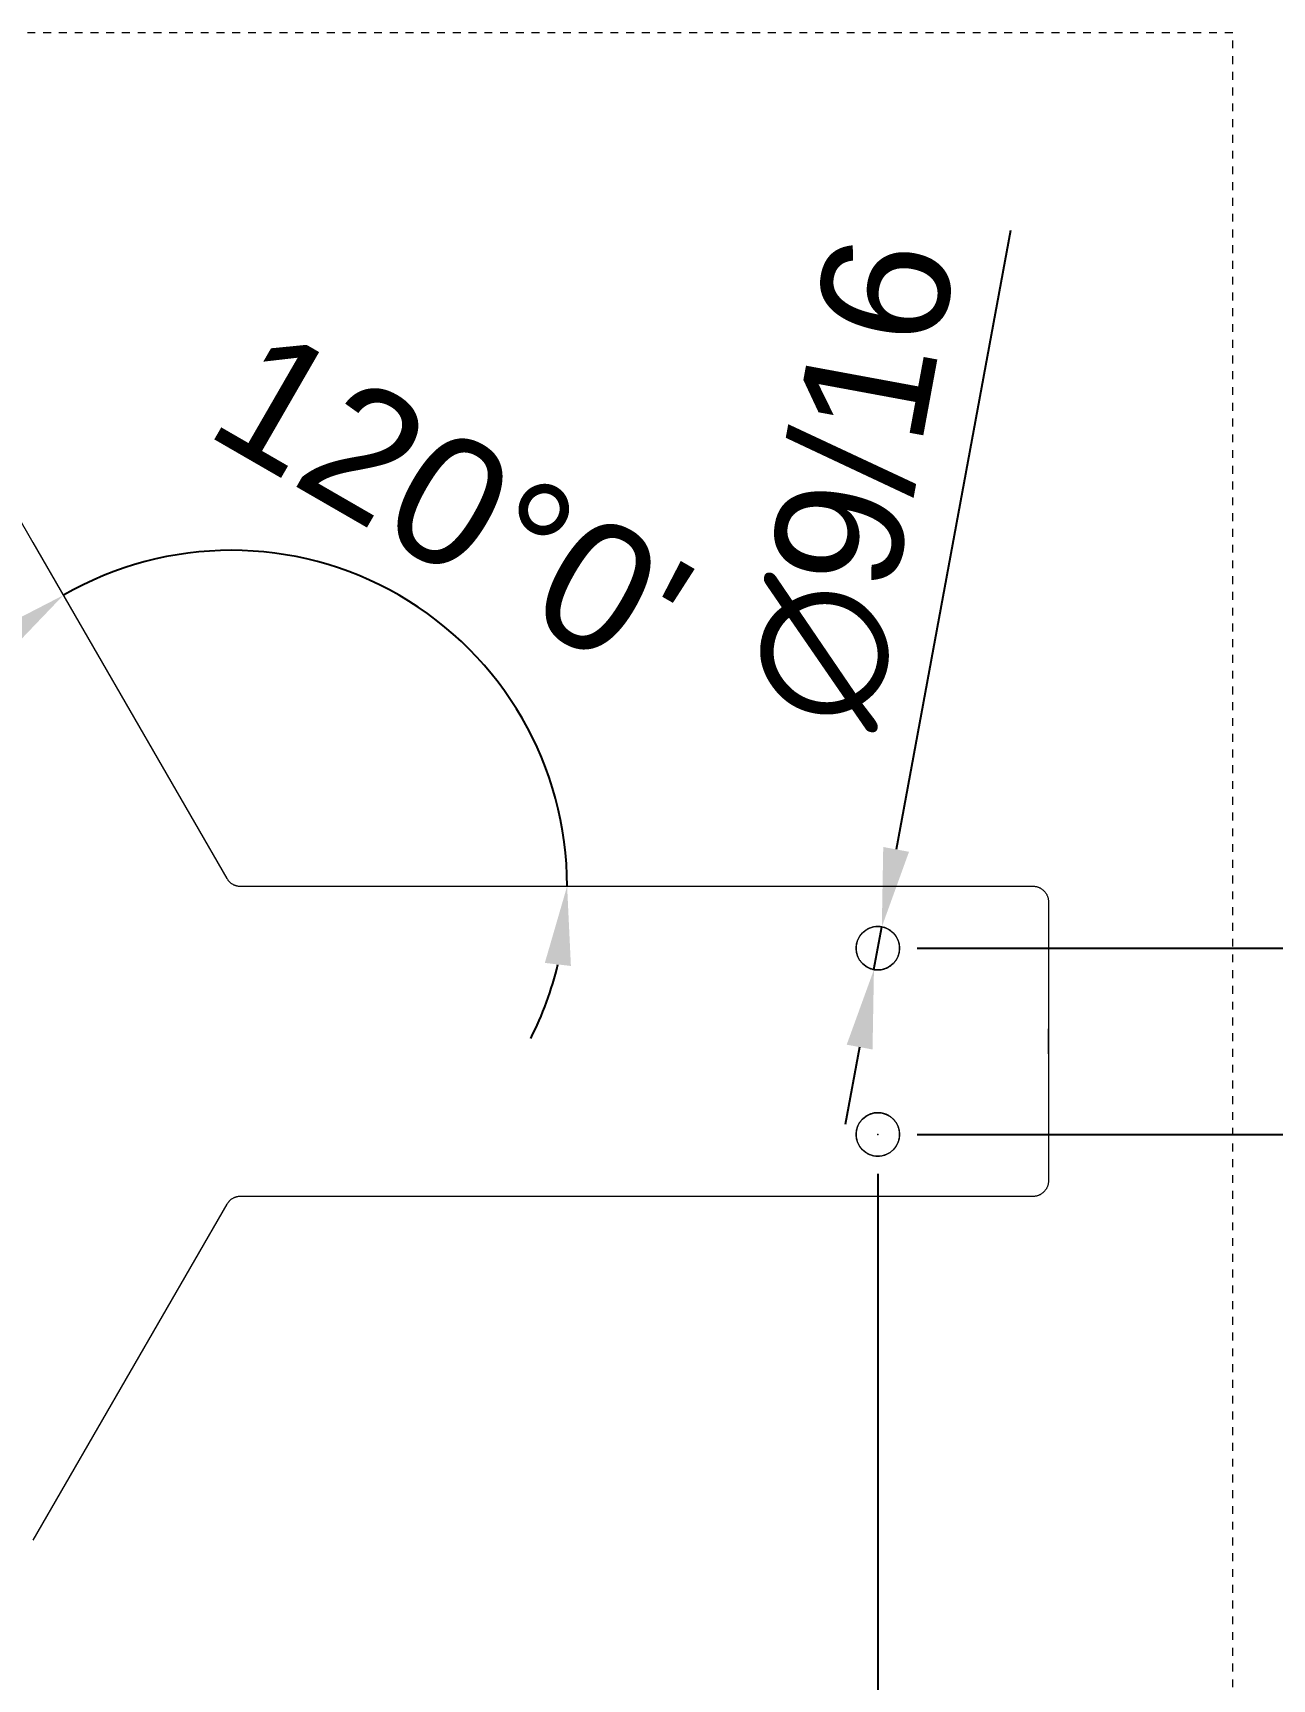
# Model space of a CAD drawing. Header units: inches. Extents: x -4 to 200, y 0 to 129.
# Drawn here: x 108.23 to 123.96, y 26.21 to 47.1 of the extents above; entities that cross this region are included whole.
import ezdxf

# ---------------------------------------------------------------- set-up
doc = ezdxf.new("R2010")
doc.units = ezdxf.units.IN
doc.header["$PDSIZE"] = -1
doc.linetypes.add('HIDDEN', pattern=[1.905, 1.27, -0.635])
for name, color, linetype, lineweight in [('ZANO_R', 7, 'Continuous', 0), ('ZANO_R_przerywana', 250, 'HIDDEN', 0), ('ZANO_W', 1, 'Continuous', 0)]:
    doc.layers.add(name, color=color, linetype=linetype, lineweight=lineweight)
doc.styles.get("Standard").update_dxf_attribs({"font": 'arial.ttf'})
doc.dimstyles.new('amerykanie', dxfattribs={"dimtxt": 50, "dimasz": 50, "dimexe": 0.5, "dimexo": 0.5, "dimgap": 1, "dimtad": 1, "dimdec": 0, "dimzin": 0, "dimlunit": 5, "dimtxsty": 'Standard', "dimcen": 0.09, "dimclrd": 1, "dimclre": 1, "dimclrt": 1, "dimazin": 0, "dimtfac": 1, "dimtdec": 0, "dimtmove": 0, "dimatfit": 3, "dimfxl": 1, "dimtzin": 0, "dimarcsym": 1})

# ---------------------------------------------------------------- blocks, each defined once
blk = doc.blocks.new('*D372')
at = {"layer": 'ZANO_W', "color": 1, "lineweight": -2}
for p, q in [((128.119, 41.313), (128.119, 35.43)), ((124.347, 36.48), (124.347, 37.48)), ((119.457, 35.48), (124.847, 35.48)), ((124.347, 35.48), (124.347, 33.117)), ((128.119, 35.43), (124.347, 34.299)), ((119.457, 33.117), (124.847, 33.117)), ((124.347, 32.117), (124.347, 31.117))]:
    blk.add_line(p, q, dxfattribs=at)
at = {"layer": 'ZANO_W', "color": 1}
for points in [[(124.18, 36.48), (124.513, 36.48), (124.347, 35.48)], [(124.513, 32.117), (124.18, 32.117), (124.347, 33.117)]]:
    blk.add_solid(points, dxfattribs=at)
at = {"layer": 'ZANO_W', "color": 1, "insert": (126.778, 38.372), "char_height": 1.625, "attachment_point": 5, "rotation": 90}
blk.add_mtext('2 3/8', dxfattribs=at)
blk = doc.blocks.new('*D373')
at = {"layer": 'ZANO_W', "color": 1, "lineweight": -2}
for p, q in [((120.641, 44.589), (119.189, 36.734)), ((118.907, 35.209), (119.007, 35.751)), ((118.725, 34.226), (118.543, 33.242))]:
    blk.add_line(p, q, dxfattribs=at)
at = {"layer": 'ZANO_W', "color": 1}
for points in [[(119.025, 36.765), (119.352, 36.704), (119.007, 35.751)], [(118.889, 34.195), (118.561, 34.256), (118.907, 35.209)]]:
    blk.add_solid(points, dxfattribs=at)
at = {"layer": 'ZANO_W', "color": 1, "insert": (118.653, 41.403), "char_height": 1.625, "attachment_point": 5, "rotation": 79.5261}
blk.add_mtext('∅9/16', dxfattribs=at)
blk = doc.blocks.new('*D374')
at = {"layer": 'ZANO_W', "color": 1, "lineweight": -2}
for p, q in [((118.957, 32.617), (118.957, 18.367)), ((105.963, 25.115), (105.963, 18.367)), ((117.957, 18.867), (106.963, 18.867))]:
    blk.add_line(p, q, dxfattribs=at)
at = {"layer": 'ZANO_W', "color": 1}
for points in [[(106.963, 19.034), (106.963, 18.701), (105.963, 18.867)], [(117.957, 18.701), (117.957, 19.034), (118.957, 18.867)]]:
    blk.add_solid(points, dxfattribs=at)
at = {"layer": 'ZANO_W', "color": 1, "insert": (112.46, 20.198), "char_height": 1.625, "attachment_point": 5}
blk.add_mtext('13', dxfattribs=at)
blk = doc.blocks.new('*D376')
at = {"layer": 'ZANO_W', "color": 1, "lineweight": -2}
for start, end in [(0, 120), (133.4704, 146.9408), (333.0592, 346.5296)]:
    blk.add_arc((110.749, 36.267), 4.263, start, end, dxfattribs=at)
at = {"layer": 'ZANO_W', "color": 1}
for points in [[(107.916, 39.228), (107.716, 39.495), (108.617, 39.96)], [(115.06, 35.255), (114.729, 35.294), (115.012, 36.267)]]:
    blk.add_solid(points, dxfattribs=at)
at = {"layer": 'ZANO_W', "color": 1, "insert": (113.551, 41.12), "char_height": 1.625, "attachment_point": 5, "rotation": 330}
blk.add_mtext("120%%d0'", dxfattribs=at)
blk = doc.blocks.new('*D378')
at = {"layer": 'ZANO_W', "color": 1, "lineweight": -2}
for p, q in [((118.957, 32.617), (118.957, 15.59)), ((103.917, 26.296), (103.917, 15.59)), ((117.957, 16.09), (104.917, 16.09))]:
    blk.add_line(p, q, dxfattribs=at)
at = {"layer": 'ZANO_W', "color": 1}
for points in [[(104.917, 16.257), (104.917, 15.923), (103.917, 16.09)], [(117.957, 15.923), (117.957, 16.257), (118.957, 16.09)]]:
    blk.add_solid(points, dxfattribs=at)
at = {"layer": 'ZANO_W', "color": 1, "insert": (111.437, 17.43), "char_height": 1.625, "attachment_point": 5}
blk.add_mtext('15 1/16', dxfattribs=at)

msp = doc.modelspace()

# ---------------------------------------------------------------- linework, layer by layer
at = {"layer": 'ZANO_R'}
for p, q in [((105.66085, 45.08026), (108.23043, 40.6296)), ((108.23043, 40.6296), (110.69209, 36.36589)), ((110.69209, 36.36589), (110.69551, 36.36019)), ((110.69551, 36.36019), (110.69912, 36.35461)), ((110.69912, 36.35461), (110.70292, 36.34915)), ((110.70292, 36.34915), (110.7069, 36.34382)), ((110.7069, 36.34382), (110.71106, 36.33863)), ((110.71106, 36.33863), (110.71539, 36.33359)), ((110.71539, 36.33359), (110.71989, 36.32869)), ((110.71989, 36.32869), (110.72455, 36.32395)), ((110.72455, 36.32395), (110.72937, 36.31937)), ((110.72937, 36.31937), (110.73435, 36.31495)), ((110.73435, 36.31495), (110.73947, 36.3107)), ((110.73947, 36.3107), (110.74472, 36.30663)), ((110.74472, 36.30663), (110.75012, 36.30274)), ((110.75012, 36.30274), (110.75564, 36.29904)), ((110.75564, 36.29904), (110.76128, 36.29552)), ((110.76128, 36.29552), (110.76704, 36.29219)), ((110.76704, 36.29219), (110.77291, 36.28906)), ((110.77291, 36.28906), (110.77888, 36.28614)), ((110.77888, 36.28614), (110.78495, 36.28341)), ((110.78495, 36.28341), (110.7911, 36.28089)), ((110.7911, 36.28089), (110.79734, 36.27858)), ((110.79734, 36.27858), (110.80365, 36.27648)), ((110.80365, 36.27648), (110.81003, 36.2746)), ((110.81003, 36.2746), (110.81647, 36.27293)), ((110.81647, 36.27293), (110.82296, 36.27149)), ((110.82296, 36.27149), (110.82949, 36.27026)), ((110.82949, 36.27026), (110.83607, 36.26925)), ((110.83607, 36.26925), (110.84267, 36.26847)), ((110.84267, 36.26847), (110.8493, 36.2679)), ((110.8493, 36.2679), (110.85594, 36.26757)), ((110.85594, 36.26757), (110.86259, 36.26745)), ((110.86259, 36.26745), (115.78618, 36.26745)), ((115.78618, 36.26745), (120.92518, 36.26745)), ((120.92518, 36.26745), (120.93191, 36.26734)), ((120.93191, 36.26734), (120.93862, 36.267)), ((120.93862, 36.267), (120.94532, 36.26642)), ((120.94532, 36.26642), (120.95199, 36.26562)), ((120.95199, 36.26562), (120.95864, 36.26459)), ((120.95864, 36.26459), (120.96524, 36.26334)), ((120.96524, 36.26334), (120.9718, 36.26186)), ((120.9718, 36.26186), (120.9783, 36.26015)), ((120.9783, 36.26015), (120.98474, 36.25823)), ((120.98474, 36.25823), (120.99112, 36.25609)), ((120.99112, 36.25609), (120.99741, 36.25373)), ((120.99741, 36.25373), (121.00362, 36.25116)), ((121.00362, 36.25116), (121.00974, 36.24837)), ((121.00974, 36.24837), (121.01576, 36.24538)), ((121.01576, 36.24538), (121.02168, 36.24219)), ((121.02168, 36.24219), (121.02748, 36.23879)), ((121.02748, 36.23879), (121.03316, 36.2352)), ((121.03316, 36.2352), (121.03872, 36.23142)), ((121.03872, 36.23142), (121.04415, 36.22745)), ((121.04415, 36.22745), (121.04943, 36.2233)), ((121.04943, 36.2233), (121.05457, 36.21897)), ((121.05457, 36.21897), (121.05957, 36.21446)), ((121.05957, 36.21446), (121.0644, 36.20979)), ((121.0644, 36.20979), (121.06907, 36.20496)), ((121.06907, 36.20496), (121.07358, 36.19997)), ((121.07358, 36.19997), (121.07791, 36.19482)), ((121.07791, 36.19482), (121.08206, 36.18954)), ((121.08206, 36.18954), (121.08603, 36.18411)), ((121.08603, 36.18411), (121.08981, 36.17855)), ((121.08981, 36.17855), (121.0934, 36.17287)), ((121.0934, 36.17287), (121.0968, 36.16707)), ((121.0968, 36.16707), (121.09999, 36.16115)), ((121.09999, 36.16115), (121.10298, 36.15513)), ((121.10298, 36.15513), (121.10576, 36.14901)), ((121.10576, 36.14901), (121.10834, 36.1428)), ((121.10834, 36.1428), (121.1107, 36.13651)), ((121.1107, 36.13651), (121.11284, 36.13013)), ((121.11284, 36.13013), (121.11476, 36.12369)), ((121.11476, 36.12369), (121.11647, 36.11719)), ((121.11647, 36.11719), (121.11795, 36.11063)), ((121.11795, 36.11063), (121.1192, 36.10403)), ((121.1192, 36.10403), (121.12023, 36.09738)), ((121.12023, 36.09738), (121.12103, 36.09071)), ((121.12103, 36.09071), (121.12161, 36.08401)), ((121.12161, 36.08401), (121.12195, 36.0773)), ((121.12195, 36.0773), (121.12206, 36.07057)), ((121.12206, 36.07057), (121.12206, 32.52674)), ((118.82999, 35.72476), (118.82157, 35.72022)), ((118.83857, 35.72901), (118.82999, 35.72476)), ((118.84728, 35.73295), (118.83857, 35.72901)), ((118.85613, 35.7366), (118.84728, 35.73295)), ((118.8651, 35.73993), (118.85613, 35.7366)), ((118.87418, 35.74295), (118.8651, 35.73993)), ((118.88335, 35.74565), (118.87418, 35.74295)), ((118.89262, 35.74803), (118.88335, 35.74565)), ((118.90196, 35.75009), (118.89262, 35.74803)), ((118.91137, 35.75183), (118.90196, 35.75009)), ((118.92084, 35.75323), (118.91137, 35.75183)), ((118.93034, 35.75431), (118.92084, 35.75323)), ((118.93988, 35.75506), (118.93034, 35.75431)), ((118.94944, 35.75547), (118.93988, 35.75506)), ((118.95901, 35.75556), (118.94944, 35.75547)), ((118.96857, 35.75531), (118.95901, 35.75556)), ((118.97812, 35.75473), (118.96857, 35.75531)), ((118.98765, 35.75381), (118.97812, 35.75473)), ((118.99713, 35.75257), (118.98765, 35.75381)), ((119.00657, 35.751), (118.99713, 35.75257)), ((119.01595, 35.74911), (119.00657, 35.751)), ((119.02526, 35.74688), (119.01595, 35.74911)), ((119.03448, 35.74434), (119.02526, 35.74688)), ((119.04361, 35.74148), (119.03448, 35.74434)), ((119.05263, 35.7383), (119.04361, 35.74148)), ((119.06154, 35.73481), (119.05263, 35.7383)), ((119.07033, 35.73102), (119.06154, 35.73481)), ((119.07897, 35.72692), (119.07033, 35.73102)), ((119.08747, 35.72253), (119.07897, 35.72692)), ((118.68434, 35.52282), (118.68302, 35.51334)), ((118.68599, 35.53224), (118.68434, 35.52282)), ((118.68797, 35.5416), (118.68599, 35.53224)), ((118.69027, 35.55089), (118.68797, 35.5416)), ((118.6929, 35.56009), (118.69027, 35.55089)), ((118.69584, 35.56919), (118.6929, 35.56009)), ((118.69909, 35.57819), (118.69584, 35.56919)), ((118.70266, 35.58707), (118.69909, 35.57819)), ((118.70653, 35.59582), (118.70266, 35.58707)), ((118.7107, 35.60443), (118.70653, 35.59582)), ((118.71517, 35.61289), (118.7107, 35.60443)), ((118.71993, 35.62119), (118.71517, 35.61289)), ((118.72497, 35.62932), (118.71993, 35.62119)), ((118.7303, 35.63727), (118.72497, 35.62932)), ((118.7359, 35.64503), (118.7303, 35.63727)), ((118.74176, 35.65259), (118.7359, 35.64503)), ((118.74788, 35.65994), (118.74176, 35.65259)), ((118.75425, 35.66708), (118.74788, 35.65994)), ((118.76087, 35.67399), (118.75425, 35.66708)), ((118.76772, 35.68067), (118.76087, 35.67399)), ((118.7748, 35.6871), (118.76772, 35.68067)), ((118.7821, 35.69329), (118.7748, 35.6871)), ((118.78961, 35.69921), (118.7821, 35.69329)), ((118.79732, 35.70488), (118.78961, 35.69921)), ((118.80523, 35.71027), (118.79732, 35.70488)), ((118.81331, 35.71539), (118.80523, 35.71027)), ((118.82157, 35.72022), (118.81331, 35.71539)), ((119.09581, 35.71784), (119.08747, 35.72253)), ((119.10398, 35.71286), (119.09581, 35.71784)), ((119.11198, 35.70761), (119.10398, 35.71286)), ((119.11979, 35.70208), (119.11198, 35.70761)), ((119.1274, 35.69628), (119.11979, 35.70208)), ((119.1348, 35.69022), (119.1274, 35.69628)), ((119.142, 35.68391), (119.1348, 35.69022)), ((119.14896, 35.67736), (119.142, 35.68391)), ((119.1557, 35.67056), (119.14896, 35.67736)), ((119.1622, 35.66354), (119.1557, 35.67056)), ((119.16844, 35.65629), (119.1622, 35.66354)), ((119.17444, 35.64883), (119.16844, 35.65629)), ((119.18017, 35.64117), (119.17444, 35.64883)), ((119.18563, 35.63332), (119.18017, 35.64117)), ((119.19081, 35.62528), (119.18563, 35.63332)), ((119.19572, 35.61706), (119.19081, 35.62528)), ((119.20033, 35.60868), (119.19572, 35.61706)), ((119.20465, 35.60014), (119.20033, 35.60868)), ((119.20868, 35.59146), (119.20465, 35.60014)), ((119.2124, 35.58265), (119.20868, 35.59146)), ((119.21581, 35.57371), (119.2124, 35.58265)), ((119.2189, 35.56465), (119.21581, 35.57371)), ((119.22169, 35.5555), (119.2189, 35.56465)), ((119.22415, 35.54626), (119.22169, 35.5555)), ((119.22629, 35.53693), (119.22415, 35.54626)), ((119.22811, 35.52754), (119.22629, 35.53693)), ((119.22959, 35.51808), (119.22811, 35.52754)), ((119.23075, 35.50859), (119.22959, 35.51808)), ((118.68136, 35.49428), (118.68103, 35.48472)), ((118.68103, 35.48472), (118.68103, 35.47515)), ((118.68103, 35.47515), (118.68136, 35.46559)), ((118.68202, 35.50383), (118.68136, 35.49428)), ((118.68136, 35.46559), (118.68202, 35.45604)), ((118.68302, 35.51334), (118.68202, 35.50383)), ((118.68202, 35.45604), (118.68302, 35.44653)), ((118.68302, 35.44653), (118.68434, 35.43705)), ((118.68434, 35.43705), (118.68599, 35.42763)), ((118.68599, 35.42763), (118.68797, 35.41827)), ((118.68797, 35.41827), (118.69027, 35.40898)), ((118.69027, 35.40898), (118.6929, 35.39978)), ((118.6929, 35.39978), (118.69584, 35.39068)), ((118.69584, 35.39068), (118.69909, 35.38168)), ((118.69909, 35.38168), (118.70266, 35.3728)), ((118.70266, 35.3728), (118.70653, 35.36405)), ((118.70653, 35.36405), (118.7107, 35.35544)), ((118.7107, 35.35544), (118.71517, 35.34698)), ((118.71517, 35.34698), (118.71993, 35.33868)), ((118.71993, 35.33868), (118.72497, 35.33055)), ((118.72497, 35.33055), (118.7303, 35.3226)), ((118.7303, 35.3226), (118.7359, 35.31484)), ((118.7359, 35.31484), (118.74176, 35.30728)), ((118.74176, 35.30728), (118.74788, 35.29993)), ((119.16844, 35.30358), (119.17444, 35.31104)), ((119.17444, 35.31104), (119.18017, 35.3187)), ((119.18017, 35.3187), (119.18563, 35.32655)), ((119.18563, 35.32655), (119.19081, 35.33459)), ((119.19081, 35.33459), (119.19572, 35.34281)), ((119.19572, 35.34281), (119.20033, 35.35119)), ((119.20033, 35.35119), (119.20465, 35.35973)), ((119.20465, 35.35973), (119.20868, 35.36841)), ((119.20868, 35.36841), (119.2124, 35.37722)), ((119.2124, 35.37722), (119.21581, 35.38616)), ((119.21581, 35.38616), (119.2189, 35.39522)), ((119.2189, 35.39522), (119.22169, 35.40437)), ((119.22169, 35.40437), (119.22415, 35.41361)), ((119.22415, 35.41361), (119.22629, 35.42294)), ((119.22629, 35.42294), (119.22811, 35.43233)), ((119.22811, 35.43233), (119.22959, 35.44178)), ((119.22959, 35.44178), (119.23075, 35.45128)), ((119.23158, 35.49906), (119.23075, 35.50859)), ((119.23075, 35.45128), (119.23158, 35.46081)), ((119.23208, 35.4895), (119.23158, 35.49906)), ((119.23158, 35.46081), (119.23208, 35.47037)), ((119.23225, 35.47993), (119.23208, 35.4895)), ((119.23208, 35.47037), (119.23225, 35.47993)), ((118.74788, 35.29993), (118.75425, 35.29279)), ((118.75425, 35.29279), (118.76087, 35.28588)), ((118.76087, 35.28588), (118.76772, 35.2792)), ((118.76772, 35.2792), (118.7748, 35.27277)), ((118.7748, 35.27277), (118.7821, 35.26658)), ((118.7821, 35.26658), (118.78961, 35.26066)), ((118.78961, 35.26066), (118.79732, 35.25499)), ((118.79732, 35.25499), (118.80523, 35.2496)), ((118.80523, 35.2496), (118.81331, 35.24448)), ((118.81331, 35.24448), (118.82157, 35.23965)), ((118.82157, 35.23965), (118.82999, 35.23511)), ((118.82999, 35.23511), (118.83857, 35.23086)), ((118.83857, 35.23086), (118.84728, 35.22692)), ((118.84728, 35.22692), (118.85613, 35.22327)), ((118.85613, 35.22327), (118.8651, 35.21994)), ((118.8651, 35.21994), (118.87418, 35.21692)), ((118.87418, 35.21692), (118.88335, 35.21422)), ((118.88335, 35.21422), (118.89262, 35.21184)), ((118.89262, 35.21184), (118.90196, 35.20978)), ((118.90196, 35.20978), (118.91137, 35.20804)), ((118.91137, 35.20804), (118.92084, 35.20664)), ((118.92084, 35.20664), (118.93034, 35.20556)), ((118.93034, 35.20556), (118.93988, 35.20481)), ((118.93988, 35.20481), (118.94944, 35.2044)), ((118.94944, 35.2044), (118.95901, 35.20431)), ((118.95901, 35.20431), (118.96857, 35.20456)), ((118.96857, 35.20456), (118.97812, 35.20514)), ((118.97812, 35.20514), (118.98765, 35.20606)), ((118.98765, 35.20606), (118.99713, 35.2073)), ((118.99713, 35.2073), (119.00657, 35.20887)), ((119.00657, 35.20887), (119.01595, 35.21076)), ((119.01595, 35.21076), (119.02526, 35.21299)), ((119.02526, 35.21299), (119.03448, 35.21553)), ((119.03448, 35.21553), (119.04361, 35.21839)), ((119.04361, 35.21839), (119.05263, 35.22157)), ((119.05263, 35.22157), (119.06154, 35.22506)), ((119.06154, 35.22506), (119.07033, 35.22885)), ((119.07033, 35.22885), (119.07897, 35.23295)), ((119.07897, 35.23295), (119.08747, 35.23734)), ((119.08747, 35.23734), (119.09581, 35.24203)), ((119.09581, 35.24203), (119.10398, 35.24701)), ((119.10398, 35.24701), (119.11198, 35.25226)), ((119.11198, 35.25226), (119.11979, 35.25779)), ((119.11979, 35.25779), (119.1274, 35.26359)), ((119.1274, 35.26359), (119.1348, 35.26965)), ((119.1348, 35.26965), (119.142, 35.27596)), ((119.142, 35.27596), (119.14896, 35.28251)), ((119.14896, 35.28251), (119.1557, 35.28931)), ((119.1557, 35.28931), (119.1622, 35.29633)), ((119.1622, 35.29633), (119.16844, 35.30358)), ((121.12435, 34.14116), (121.12435, 34.45616)), ((118.70266, 33.22451), (118.69909, 33.21563)), ((118.70653, 33.23326), (118.70266, 33.22451)), ((118.7107, 33.24187), (118.70653, 33.23326)), ((118.71517, 33.25033), (118.7107, 33.24187)), ((118.71993, 33.25863), (118.71517, 33.25033)), ((118.72497, 33.26676), (118.71993, 33.25863)), ((118.7303, 33.27471), (118.72497, 33.26676)), ((118.7359, 33.28247), (118.7303, 33.27471)), ((118.74176, 33.29003), (118.7359, 33.28247)), ((118.74788, 33.29738), (118.74176, 33.29003)), ((118.75425, 33.30452), (118.74788, 33.29738)), ((118.76087, 33.31143), (118.75425, 33.30452)), ((118.76772, 33.31811), (118.76087, 33.31143)), ((118.7748, 33.32454), (118.76772, 33.31811)), ((118.7821, 33.33073), (118.7748, 33.32454)), ((118.78961, 33.33665), (118.7821, 33.33073)), ((118.79732, 33.34232), (118.78961, 33.33665)), ((118.80523, 33.34771), (118.79732, 33.34232)), ((118.81331, 33.35283), (118.80523, 33.34771)), ((118.82157, 33.35766), (118.81331, 33.35283)), ((118.82999, 33.3622), (118.82157, 33.35766)), ((118.83857, 33.36645), (118.82999, 33.3622)), ((118.84728, 33.37039), (118.83857, 33.36645)), ((118.85613, 33.37404), (118.84728, 33.37039)), ((118.8651, 33.37737), (118.85613, 33.37404)), ((118.87418, 33.38039), (118.8651, 33.37737)), ((118.88335, 33.38309), (118.87418, 33.38039)), ((118.89262, 33.38547), (118.88335, 33.38309)), ((118.90196, 33.38753), (118.89262, 33.38547)), ((118.91137, 33.38927), (118.90196, 33.38753)), ((118.92084, 33.39067), (118.91137, 33.38927)), ((118.93034, 33.39175), (118.92084, 33.39067)), ((118.93988, 33.3925), (118.93034, 33.39175)), ((118.94944, 33.39291), (118.93988, 33.3925)), ((118.95901, 33.393), (118.94944, 33.39291)), ((118.96857, 33.39275), (118.95901, 33.393)), ((118.97812, 33.39217), (118.96857, 33.39275)), ((118.98765, 33.39125), (118.97812, 33.39217)), ((118.99713, 33.39001), (118.98765, 33.39125)), ((119.00657, 33.38844), (118.99713, 33.39001)), ((119.01595, 33.38655), (119.00657, 33.38844)), ((119.02526, 33.38432), (119.01595, 33.38655)), ((119.03448, 33.38178), (119.02526, 33.38432)), ((119.04361, 33.37892), (119.03448, 33.38178)), ((119.05263, 33.37574), (119.04361, 33.37892)), ((119.06154, 33.37225), (119.05263, 33.37574)), ((119.07033, 33.36846), (119.06154, 33.37225)), ((119.07897, 33.36436), (119.07033, 33.36846)), ((119.08747, 33.35997), (119.07897, 33.36436)), ((119.09581, 33.35528), (119.08747, 33.35997)), ((119.10398, 33.3503), (119.09581, 33.35528)), ((119.11198, 33.34505), (119.10398, 33.3503)), ((119.11979, 33.33952), (119.11198, 33.34505)), ((119.1274, 33.33372), (119.11979, 33.33952)), ((119.1348, 33.32766), (119.1274, 33.33372)), ((119.142, 33.32135), (119.1348, 33.32766)), ((119.14896, 33.3148), (119.142, 33.32135)), ((119.1557, 33.308), (119.14896, 33.3148)), ((119.1622, 33.30098), (119.1557, 33.308)), ((119.16844, 33.29373), (119.1622, 33.30098)), ((119.17444, 33.28627), (119.16844, 33.29373)), ((119.18017, 33.27861), (119.17444, 33.28627)), ((119.18563, 33.27076), (119.18017, 33.27861)), ((119.19081, 33.26272), (119.18563, 33.27076)), ((119.19572, 33.2545), (119.19081, 33.26272)), ((119.20033, 33.24612), (119.19572, 33.2545)), ((119.20465, 33.23758), (119.20033, 33.24612)), ((119.20868, 33.2289), (119.20465, 33.23758)), ((119.2124, 33.22009), (119.20868, 33.2289)), ((119.21581, 33.21115), (119.2124, 33.22009)), ((118.68136, 33.13172), (118.68103, 33.12216)), ((118.68103, 33.12216), (118.68103, 33.11259)), ((118.68103, 33.11259), (118.68136, 33.10303)), ((118.68202, 33.14127), (118.68136, 33.13172)), ((118.68136, 33.10303), (118.68202, 33.09348)), ((118.68302, 33.15078), (118.68202, 33.14127)), ((118.68202, 33.09348), (118.68302, 33.08397)), ((118.68434, 33.16026), (118.68302, 33.15078)), ((118.68302, 33.08397), (118.68434, 33.07449)), ((118.68599, 33.16968), (118.68434, 33.16026)), ((118.68434, 33.07449), (118.68599, 33.06507)), ((118.68797, 33.17904), (118.68599, 33.16968)), ((118.68599, 33.06507), (118.68797, 33.05571)), ((118.69027, 33.18833), (118.68797, 33.17904)), ((118.68797, 33.05571), (118.69027, 33.04642)), ((118.6929, 33.19753), (118.69027, 33.18833)), ((118.69027, 33.04642), (118.6929, 33.03722)), ((118.69584, 33.20663), (118.6929, 33.19753)), ((118.6929, 33.03722), (118.69584, 33.02812)), ((118.69909, 33.21563), (118.69584, 33.20663)), ((118.69584, 33.02812), (118.69909, 33.01912)), ((118.69909, 33.01912), (118.70266, 33.01024)), ((118.70266, 33.01024), (118.70653, 33.00149)), ((119.20868, 33.00585), (119.2124, 33.01466)), ((119.2124, 33.01466), (119.21581, 33.0236)), ((119.2189, 33.20209), (119.21581, 33.21115)), ((119.21581, 33.0236), (119.2189, 33.03266)), ((119.22169, 33.19294), (119.2189, 33.20209)), ((119.2189, 33.03266), (119.22169, 33.04181)), ((119.22415, 33.1837), (119.22169, 33.19294)), ((119.22169, 33.04181), (119.22415, 33.05105)), ((119.22629, 33.17437), (119.22415, 33.1837)), ((119.22415, 33.05105), (119.22629, 33.06038)), ((119.22811, 33.16498), (119.22629, 33.17437)), ((119.22629, 33.06038), (119.22811, 33.06977)), ((119.22959, 33.15552), (119.22811, 33.16498)), ((119.22811, 33.06977), (119.22959, 33.07923)), ((119.23075, 33.14603), (119.22959, 33.15552)), ((119.22959, 33.07923), (119.23075, 33.08872)), ((119.23158, 33.1365), (119.23075, 33.14603)), ((119.23075, 33.08872), (119.23158, 33.09825)), ((119.23208, 33.12694), (119.23158, 33.1365)), ((119.23158, 33.09825), (119.23208, 33.10781)), ((119.23225, 33.11737), (119.23208, 33.12694)), ((119.23208, 33.10781), (119.23225, 33.11737)), ((118.70653, 33.00149), (118.7107, 32.99288)), ((118.7107, 32.99288), (118.71517, 32.98442)), ((118.71517, 32.98442), (118.71993, 32.97612)), ((118.71993, 32.97612), (118.72497, 32.96799)), ((118.72497, 32.96799), (118.7303, 32.96004)), ((118.7303, 32.96004), (118.7359, 32.95228)), ((118.7359, 32.95228), (118.74176, 32.94472)), ((118.74176, 32.94472), (118.74788, 32.93737)), ((118.74788, 32.93737), (118.75425, 32.93023)), ((118.75425, 32.93023), (118.76087, 32.92332)), ((118.76087, 32.92332), (118.76772, 32.91664)), ((118.76772, 32.91664), (118.7748, 32.91021)), ((118.7748, 32.91021), (118.7821, 32.90402)), ((118.7821, 32.90402), (118.78961, 32.8981)), ((118.78961, 32.8981), (118.79732, 32.89243)), ((118.79732, 32.89243), (118.80523, 32.88704)), ((118.80523, 32.88704), (118.81331, 32.88192)), ((118.81331, 32.88192), (118.82157, 32.87709)), ((118.82157, 32.87709), (118.82999, 32.87255)), ((118.82999, 32.87255), (118.83857, 32.8683)), ((118.83857, 32.8683), (118.84728, 32.86436)), ((118.84728, 32.86436), (118.85613, 32.86071)), ((118.85613, 32.86071), (118.8651, 32.85738)), ((118.8651, 32.85738), (118.87418, 32.85436)), ((118.87418, 32.85436), (118.88335, 32.85166)), ((118.88335, 32.85166), (118.89262, 32.84928)), ((118.89262, 32.84928), (118.90196, 32.84722)), ((118.90196, 32.84722), (118.91137, 32.84548)), ((118.91137, 32.84548), (118.92084, 32.84408)), ((118.92084, 32.84408), (118.93034, 32.843)), ((118.93034, 32.843), (118.93988, 32.84225)), ((118.93988, 32.84225), (118.94944, 32.84184)), ((118.94944, 32.84184), (118.95901, 32.84175)), ((118.95901, 32.84175), (118.96857, 32.842)), ((118.96857, 32.842), (118.97812, 32.84258)), ((118.97812, 32.84258), (118.98765, 32.8435)), ((118.98765, 32.8435), (118.99713, 32.84474)), ((118.99713, 32.84474), (119.00657, 32.84631)), ((119.00657, 32.84631), (119.01595, 32.8482)), ((119.01595, 32.8482), (119.02526, 32.85043)), ((119.02526, 32.85043), (119.03448, 32.85297)), ((119.03448, 32.85297), (119.04361, 32.85583)), ((119.04361, 32.85583), (119.05263, 32.85901)), ((119.05263, 32.85901), (119.06154, 32.8625)), ((119.06154, 32.8625), (119.07033, 32.86629)), ((119.07033, 32.86629), (119.07897, 32.87039)), ((119.07897, 32.87039), (119.08747, 32.87478)), ((119.08747, 32.87478), (119.09581, 32.87947)), ((119.09581, 32.87947), (119.10398, 32.88445)), ((119.10398, 32.88445), (119.11198, 32.8897)), ((119.11198, 32.8897), (119.11979, 32.89523)), ((119.11979, 32.89523), (119.1274, 32.90103)), ((119.1274, 32.90103), (119.1348, 32.90709)), ((119.1348, 32.90709), (119.142, 32.9134)), ((119.142, 32.9134), (119.14896, 32.91995)), ((119.14896, 32.91995), (119.1557, 32.92675)), ((119.1557, 32.92675), (119.1622, 32.93377)), ((119.1622, 32.93377), (119.16844, 32.94102)), ((119.16844, 32.94102), (119.17444, 32.94848)), ((119.17444, 32.94848), (119.18017, 32.95614)), ((119.18017, 32.95614), (119.18563, 32.96399)), ((119.18563, 32.96399), (119.19081, 32.97203)), ((119.19081, 32.97203), (119.19572, 32.98025)), ((119.19572, 32.98025), (119.20033, 32.98863)), ((119.20033, 32.98863), (119.20465, 32.99717)), ((119.20465, 32.99717), (119.20868, 33.00585)), ((121.05957, 32.38285), (121.05457, 32.37834)), ((121.0644, 32.38752), (121.05957, 32.38285)), ((121.06907, 32.39235), (121.0644, 32.38752)), ((121.07358, 32.39734), (121.06907, 32.39235)), ((121.07791, 32.40249), (121.07358, 32.39734)), ((121.08206, 32.40777), (121.07791, 32.40249)), ((121.08603, 32.4132), (121.08206, 32.40777)), ((121.08981, 32.41876), (121.08603, 32.4132)), ((121.0934, 32.42444), (121.08981, 32.41876)), ((121.0968, 32.43024), (121.0934, 32.42444)), ((121.09999, 32.43616), (121.0968, 32.43024)), ((121.10298, 32.44218), (121.09999, 32.43616)), ((121.10576, 32.4483), (121.10298, 32.44218)), ((121.10834, 32.45451), (121.10576, 32.4483)), ((121.1107, 32.4608), (121.10834, 32.45451)), ((121.11284, 32.46718), (121.1107, 32.4608)), ((121.11476, 32.47362), (121.11284, 32.46718)), ((121.11647, 32.48012), (121.11476, 32.47362)), ((121.11795, 32.48668), (121.11647, 32.48012)), ((121.1192, 32.49328), (121.11795, 32.48668)), ((121.12023, 32.49993), (121.1192, 32.49328)), ((121.12103, 32.5066), (121.12023, 32.49993)), ((121.12161, 32.5133), (121.12103, 32.5066)), ((121.12195, 32.52001), (121.12161, 32.5133)), ((121.12206, 32.52674), (121.12195, 32.52001)), ((110.6922, 32.23142), (108.23043, 27.96751)), ((110.69562, 32.23712), (110.6922, 32.23142)), ((110.69924, 32.2427), (110.69562, 32.23712)), ((110.70304, 32.24816), (110.69924, 32.2427)), ((110.70702, 32.25349), (110.70304, 32.24816)), ((110.71118, 32.25868), (110.70702, 32.25349)), ((110.71551, 32.26372), (110.71118, 32.25868)), ((110.72001, 32.26862), (110.71551, 32.26372)), ((110.72467, 32.27336), (110.72001, 32.26862)), ((110.72949, 32.27794), (110.72467, 32.27336)), ((110.73446, 32.28236), (110.72949, 32.27794)), ((110.73958, 32.28661), (110.73446, 32.28236)), ((110.74484, 32.29068), (110.73958, 32.28661)), ((110.75023, 32.29457), (110.74484, 32.29068)), ((110.75576, 32.29827), (110.75023, 32.29457)), ((110.7614, 32.30179), (110.75576, 32.29827)), ((110.76716, 32.30512), (110.7614, 32.30179)), ((110.77303, 32.30825), (110.76716, 32.30512)), ((110.779, 32.31117), (110.77303, 32.30825)), ((110.78506, 32.3139), (110.779, 32.31117)), ((110.79122, 32.31642), (110.78506, 32.3139)), ((110.79746, 32.31873), (110.79122, 32.31642)), ((110.80377, 32.32083), (110.79746, 32.31873)), ((110.81014, 32.32271), (110.80377, 32.32083)), ((110.81658, 32.32438), (110.81014, 32.32271)), ((110.82307, 32.32582), (110.81658, 32.32438)), ((110.82961, 32.32705), (110.82307, 32.32582)), ((110.83618, 32.32806), (110.82961, 32.32705)), ((110.84279, 32.32884), (110.83618, 32.32806)), ((110.84941, 32.32941), (110.84279, 32.32884)), ((110.85606, 32.32974), (110.84941, 32.32941)), ((110.8627, 32.32986), (110.85606, 32.32974)), ((115.78624, 32.32986), (110.8627, 32.32986)), ((120.92518, 32.32986), (115.78624, 32.32986)), ((120.93191, 32.32997), (120.92518, 32.32986)), ((120.93862, 32.33031), (120.93191, 32.32997)), ((120.94532, 32.33089), (120.93862, 32.33031)), ((120.95199, 32.33169), (120.94532, 32.33089)), ((120.95864, 32.33272), (120.95199, 32.33169)), ((120.96524, 32.33397), (120.95864, 32.33272)), ((120.9718, 32.33545), (120.96524, 32.33397)), ((120.9783, 32.33716), (120.9718, 32.33545)), ((120.98474, 32.33908), (120.9783, 32.33716)), ((120.99112, 32.34122), (120.98474, 32.33908)), ((120.99741, 32.34358), (120.99112, 32.34122)), ((121.00362, 32.34615), (120.99741, 32.34358)), ((121.00974, 32.34894), (121.00362, 32.34615)), ((121.01576, 32.35193), (121.00974, 32.34894)), ((121.02168, 32.35512), (121.01576, 32.35193)), ((121.02748, 32.35852), (121.02168, 32.35512)), ((121.03316, 32.36211), (121.02748, 32.35852)), ((121.03872, 32.36589), (121.03316, 32.36211)), ((121.04415, 32.36986), (121.03872, 32.36589)), ((121.04943, 32.37401), (121.04415, 32.36986)), ((121.05457, 32.37834), (121.04943, 32.37401))]:
    msp.add_line(p, q, dxfattribs=at)
for centre, radius in [((118.95662, 35.47993), 0.27559), ((118.95663, 33.11735), 0.27561)]:
    msp.add_circle(centre, radius, dxfattribs=at)
for p in [(118.95662, 35.47993), (118.95662, 33.11737)]:
    msp.add_point(p, dxfattribs=at)
at = {"layer": 'ZANO_R_przerywana', "ltscale": 0.05}
for p, q in [((123.46112, 47.09585), (99.83553, 47.09585)), ((123.46112, 21.50146), (123.46112, 47.09585))]:
    msp.add_line(p, q, dxfattribs=at)

# ---------------------------------------------------------------- dimensions: what is measured, and where the dimension line sits
at = {"layer": 'ZANO_W'}
dim = msp.add_diameter_dim_2p(p1=(118.90652, 35.20894), p2=(119.00671, 35.75093), dimstyle='amerykanie', override={"dimtxt": 1.625, "dimasz": 1, "dimgap": 0.5, "dimdec": 4, "dimaunit": 1, "dimadec": 1, "dimtdec": 4, "dimtmove": 1, "dimfrac": 2}, dxfattribs=at)
dim.commit()
dim.dimension.update_dxf_attribs({"geometry": '*D373', "text_midpoint": (118.65323, 41.40332)})
dim = msp.add_angular_dim_2l(base=(114.01477, 39.00783), line1=((108.23043, 40.6296), (110.69209, 36.36589)), line2=((110.86259, 36.26745), (115.78618, 36.26745)), dimstyle='amerykanie', override={"dimtxt": 1.625, "dimasz": 1, "dimgap": 0.5, "dimdec": 4, "dimaunit": 1, "dimadec": 1, "dimtdec": 4, "dimtmove": 1, "dimfrac": 2}, dxfattribs=at)
dim.commit()
dim.dimension.update_dxf_attribs({"geometry": '*D376', "text_midpoint": (113.55066, 41.12021)})
dim = msp.add_linear_dim(base=(124.34657, 33.11735), p1=(118.95662, 35.47993), p2=(118.95663, 33.11735), angle=90, dimstyle='amerykanie', override={"dimtxt": 1.625, "dimasz": 1, "dimgap": 0.5, "dimdec": 4, "dimaunit": 1, "dimadec": 1, "dimtdec": 4, "dimtmove": 1, "dimfrac": 2}, dxfattribs=at)
dim.commit()
dim.dimension.update_dxf_attribs({"geometry": '*D372', "text_midpoint": (126.7781, 35.93033)})
for base, p2, picture, middle in [((103.91663, 16.09015), (103.91663, 26.79597), '*D378', (111.43663, 17.43037)), ((105.96264, 18.86737), (105.96264, 25.61464), '*D374', (112.45964, 20.19761))]:
    dim = msp.add_linear_dim(base=base, p1=(118.95663, 33.11735), p2=p2, dimstyle='amerykanie', override={"dimtxt": 1.625, "dimasz": 1, "dimgap": 0.5, "dimdec": 4, "dimaunit": 1, "dimadec": 1, "dimtdec": 4, "dimtmove": 1, "dimfrac": 2}, dxfattribs=at)
    dim.commit()
    dim.dimension.update_dxf_attribs({"geometry": picture, "text_midpoint": middle})

doc.saveas('drawing.dxf')
